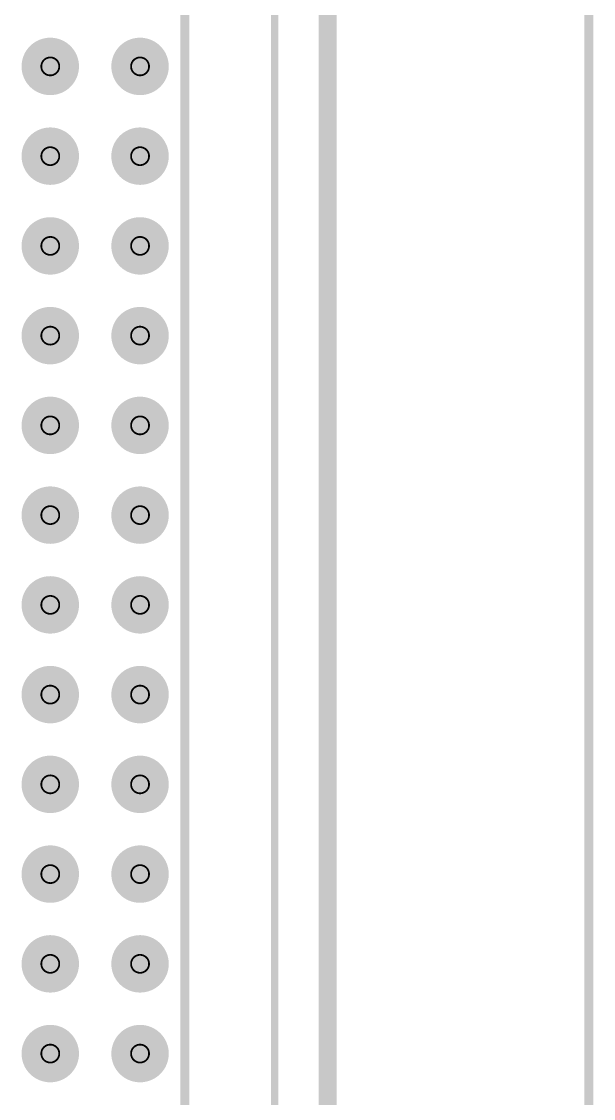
# Model space of a CAD drawing. Header units: millimetres. Extents: x 3.26 to 13.14, y 5.38 to 10.83.
# Drawn here: x 9.958 to 10.595, y 6.669 to 7.869 of the extents above; entities that cross this region are included whole.
import ezdxf

# ---------------------------------------------------------------- set-up
doc = ezdxf.new("R2010")
doc.units = ezdxf.units.MM
doc.header["$MEASUREMENT"] = 0
for name, color, linetype in [('BottomLayer', 5, 'Continuous'), ('BottomSolder', 6, 'Continuous'), ('DrillDrawing', 1, 'Continuous'), ('KeepOutLayer', 6, 'Continuous'), ('Mechanical1', 6, 'Continuous'), ('MultiLayer', 9, 'Continuous'), ('PadHoleLayer', 156, 'Continuous'), ('TopLayer', 1, 'Continuous'), ('TopOverlay', 2, 'Continuous'), ('TopSolder', 216, 'Continuous')]:
    doc.layers.add(name, color=color, linetype=linetype)

# ---------------------------------------------------------------- blocks, each defined once
blk = doc.blocks.new('CNVME96_66')
at = {"layer": 'BottomLayer', "const_width": 0.03}
for points in [[(-2.815, 0.1, 1), (-2.785, 0.1, 1)], [(-2.715, 0.1, 1), (-2.685, 0.1, 1)], [(-2.615, 0.1, 1), (-2.585, 0.1, 1)], [(-2.515, 0.1, 1), (-2.485, 0.1, 1)], [(-2.415, 0.1, 1), (-2.385, 0.1, 1)], [(-2.315, 0.1, 1), (-2.285, 0.1, 1)], [(-2.215, 0.1, 1), (-2.185, 0.1, 1)], [(-2.115, 0.1, 1), (-2.085, 0.1, 1)], [(-2.015, 0.1, 1), (-1.985, 0.1, 1)], [(-1.915, 0.1, 1), (-1.885, 0.1, 1)], [(-1.815, 0.1, 1), (-1.785, 0.1, 1)], [(-1.715, 0.1, 1), (-1.685, 0.1, 1)], [(-2.815, 0, 1), (-2.785, 0, 1)], [(-2.715, 0, 1), (-2.685, 0, 1)], [(-2.615, 0, 1), (-2.585, 0, 1)], [(-2.515, 0, 1), (-2.485, 0, 1)], [(-2.415, 0, 1), (-2.385, 0, 1)], [(-2.315, 0, 1), (-2.285, 0, 1)], [(-2.215, 0, 1), (-2.185, 0, 1)], [(-2.115, 0, 1), (-2.085, 0, 1)], [(-2.015, 0, 1), (-1.985, 0, 1)], [(-1.915, 0, 1), (-1.885, 0, 1)], [(-1.815, 0, 1), (-1.785, 0, 1)], [(-1.715, 0, 1), (-1.685, 0, 1)]]:
    blk.add_lwpolyline(points, format="xyb", close=True, dxfattribs=at)
at = {"layer": 'BottomSolder', "const_width": 0.032}
for points in [[(-2.816, 0.1, 1), (-2.784, 0.1, 1)], [(-2.716, 0.1, 1), (-2.684, 0.1, 1)], [(-2.616, 0.1, 1), (-2.584, 0.1, 1)], [(-2.516, 0.1, 1), (-2.484, 0.1, 1)], [(-2.416, 0.1, 1), (-2.384, 0.1, 1)], [(-2.316, 0.1, 1), (-2.284, 0.1, 1)], [(-2.216, 0.1, 1), (-2.184, 0.1, 1)], [(-2.116, 0.1, 1), (-2.084, 0.1, 1)], [(-2.016, 0.1, 1), (-1.984, 0.1, 1)], [(-1.916, 0.1, 1), (-1.884, 0.1, 1)], [(-1.816, 0.1, 1), (-1.784, 0.1, 1)], [(-1.716, 0.1, 1), (-1.684, 0.1, 1)], [(-2.816, 0, 1), (-2.784, 0, 1)], [(-2.716, 0, 1), (-2.684, 0, 1)], [(-2.616, 0, 1), (-2.584, 0, 1)], [(-2.516, 0, 1), (-2.484, 0, 1)], [(-2.416, 0, 1), (-2.384, 0, 1)], [(-2.316, 0, 1), (-2.284, 0, 1)], [(-2.216, 0, 1), (-2.184, 0, 1)], [(-2.116, 0, 1), (-2.084, 0, 1)], [(-2.016, 0, 1), (-1.984, 0, 1)], [(-1.916, 0, 1), (-1.884, 0, 1)], [(-1.816, 0, 1), (-1.784, 0, 1)], [(-1.716, 0, 1), (-1.684, 0, 1)]]:
    blk.add_lwpolyline(points, format="xyb", close=True, dxfattribs=at)
at = {"layer": 'MultiLayer', "const_width": 0.03}
for points in [[(-2.815, 0.1, 1), (-2.785, 0.1, 1)], [(-2.715, 0.1, 1), (-2.685, 0.1, 1)], [(-2.615, 0.1, 1), (-2.585, 0.1, 1)], [(-2.515, 0.1, 1), (-2.485, 0.1, 1)], [(-2.415, 0.1, 1), (-2.385, 0.1, 1)], [(-2.315, 0.1, 1), (-2.285, 0.1, 1)], [(-2.215, 0.1, 1), (-2.185, 0.1, 1)], [(-2.115, 0.1, 1), (-2.085, 0.1, 1)], [(-2.015, 0.1, 1), (-1.985, 0.1, 1)], [(-1.915, 0.1, 1), (-1.885, 0.1, 1)], [(-1.815, 0.1, 1), (-1.785, 0.1, 1)], [(-1.715, 0.1, 1), (-1.685, 0.1, 1)], [(-2.815, 0, 1), (-2.785, 0, 1)], [(-2.715, 0, 1), (-2.685, 0, 1)], [(-2.615, 0, 1), (-2.585, 0, 1)], [(-2.515, 0, 1), (-2.485, 0, 1)], [(-2.415, 0, 1), (-2.385, 0, 1)], [(-2.315, 0, 1), (-2.285, 0, 1)], [(-2.215, 0, 1), (-2.185, 0, 1)], [(-2.115, 0, 1), (-2.085, 0, 1)], [(-2.015, 0, 1), (-1.985, 0, 1)], [(-1.915, 0, 1), (-1.885, 0, 1)], [(-1.815, 0, 1), (-1.785, 0, 1)], [(-1.715, 0, 1), (-1.685, 0, 1)]]:
    blk.add_lwpolyline(points, format="xyb", close=True, dxfattribs=at)
at = {"layer": 'PadHoleLayer', "const_width": 0.0185}
for points in [[(-2.8093, 0.1, 1), (-2.7908, 0.1, 1)], [(-2.7092, 0.1, 1), (-2.6907, 0.1, 1)], [(-2.6092, 0.1, 1), (-2.5907, 0.1, 1)], [(-2.5093, 0.1, 1), (-2.4907, 0.1, 1)], [(-2.4093, 0.1, 1), (-2.3908, 0.1, 1)], [(-2.3093, 0.1, 1), (-2.2908, 0.1, 1)], [(-2.2092, 0.1, 1), (-2.1907, 0.1, 1)], [(-2.1092, 0.1, 1), (-2.0907, 0.1, 1)], [(-2.0093, 0.1, 1), (-1.9908, 0.1, 1)], [(-1.9092, 0.1, 1), (-1.8907, 0.1, 1)], [(-1.8093, 0.1, 1), (-1.7908, 0.1, 1)], [(-1.7092, 0.1, 1), (-1.6907, 0.1, 1)], [(-2.8093, 0, 1), (-2.7908, 0, 1)], [(-2.7092, 0, 1), (-2.6907, 0, 1)], [(-2.6092, 0, 1), (-2.5907, 0, 1)], [(-2.5093, 0, 1), (-2.4907, 0, 1)], [(-2.4093, 0, 1), (-2.3908, 0, 1)], [(-2.3093, 0, 1), (-2.2908, 0, 1)], [(-2.2092, 0, 1), (-2.1907, 0, 1)], [(-2.1092, 0, 1), (-2.0907, 0, 1)], [(-2.0093, 0, 1), (-1.9908, 0, 1)], [(-1.9092, 0, 1), (-1.8907, 0, 1)], [(-1.8093, 0, 1), (-1.7908, 0, 1)], [(-1.7092, 0, 1), (-1.6907, 0, 1)]]:
    blk.add_lwpolyline(points, format="xyb", close=True, dxfattribs=at)
at = {"layer": 'TopLayer', "const_width": 0.03}
for points in [[(-2.815, 0.1, 1), (-2.785, 0.1, 1)], [(-2.715, 0.1, 1), (-2.685, 0.1, 1)], [(-2.615, 0.1, 1), (-2.585, 0.1, 1)], [(-2.515, 0.1, 1), (-2.485, 0.1, 1)], [(-2.415, 0.1, 1), (-2.385, 0.1, 1)], [(-2.315, 0.1, 1), (-2.285, 0.1, 1)], [(-2.215, 0.1, 1), (-2.185, 0.1, 1)], [(-2.115, 0.1, 1), (-2.085, 0.1, 1)], [(-2.015, 0.1, 1), (-1.985, 0.1, 1)], [(-1.915, 0.1, 1), (-1.885, 0.1, 1)], [(-1.815, 0.1, 1), (-1.785, 0.1, 1)], [(-1.715, 0.1, 1), (-1.685, 0.1, 1)], [(-2.815, 0, 1), (-2.785, 0, 1)], [(-2.715, 0, 1), (-2.685, 0, 1)], [(-2.615, 0, 1), (-2.585, 0, 1)], [(-2.515, 0, 1), (-2.485, 0, 1)], [(-2.415, 0, 1), (-2.385, 0, 1)], [(-2.315, 0, 1), (-2.285, 0, 1)], [(-2.215, 0, 1), (-2.185, 0, 1)], [(-2.115, 0, 1), (-2.085, 0, 1)], [(-2.015, 0, 1), (-1.985, 0, 1)], [(-1.915, 0, 1), (-1.885, 0, 1)], [(-1.815, 0, 1), (-1.785, 0, 1)], [(-1.715, 0, 1), (-1.685, 0, 1)]]:
    blk.add_lwpolyline(points, format="xyb", close=True, dxfattribs=at)
at = {"layer": 'TopOverlay', "const_width": 0.01}
for points in [[(-3.15, -0.05), (0.05, -0.05)], [(-3.3, -0.5), (0.2, -0.5)]]:
    blk.add_lwpolyline(points, dxfattribs=at)
at = {"layer": 'TopSolder', "const_width": 0.032}
for points in [[(-2.816, 0.1, 1), (-2.784, 0.1, 1)], [(-2.716, 0.1, 1), (-2.684, 0.1, 1)], [(-2.616, 0.1, 1), (-2.584, 0.1, 1)], [(-2.516, 0.1, 1), (-2.484, 0.1, 1)], [(-2.416, 0.1, 1), (-2.384, 0.1, 1)], [(-2.316, 0.1, 1), (-2.284, 0.1, 1)], [(-2.216, 0.1, 1), (-2.184, 0.1, 1)], [(-2.116, 0.1, 1), (-2.084, 0.1, 1)], [(-2.016, 0.1, 1), (-1.984, 0.1, 1)], [(-1.916, 0.1, 1), (-1.884, 0.1, 1)], [(-1.816, 0.1, 1), (-1.784, 0.1, 1)], [(-1.716, 0.1, 1), (-1.684, 0.1, 1)], [(-2.816, 0, 1), (-2.784, 0, 1)], [(-2.716, 0, 1), (-2.684, 0, 1)], [(-2.616, 0, 1), (-2.584, 0, 1)], [(-2.516, 0, 1), (-2.484, 0, 1)], [(-2.416, 0, 1), (-2.384, 0, 1)], [(-2.316, 0, 1), (-2.284, 0, 1)], [(-2.216, 0, 1), (-2.184, 0, 1)], [(-2.116, 0, 1), (-2.084, 0, 1)], [(-2.016, 0, 1), (-1.984, 0, 1)], [(-1.916, 0, 1), (-1.884, 0, 1)], [(-1.816, 0, 1), (-1.784, 0, 1)], [(-1.716, 0, 1), (-1.684, 0, 1)]]:
    blk.add_lwpolyline(points, format="xyb", close=True, dxfattribs=at)

msp = doc.modelspace()

# ---------------------------------------------------------------- linework, layer by layer
at = {"layer": 'DrillDrawing'}
for points, const_width in [([(10, 7.819, 1), (9.98, 7.819, 1)], 0.002), ([(10.1, 7.819, 1), (10.08, 7.819, 1)], 0.002), ([(9.9795, 7.819, 1), (9.9805, 7.819, 1)], 0.001), ([(9.9995, 7.819, 1), (10.0005, 7.819, 1)], 0.001), ([(10.0795, 7.819, 1), (10.0805, 7.819, 1)], 0.001), ([(10.0995, 7.819, 1), (10.1005, 7.819, 1)], 0.001), ([(10, 7.719, 1), (9.98, 7.719, 1)], 0.002), ([(10.1, 7.719, 1), (10.08, 7.719, 1)], 0.002), ([(9.9795, 7.719, 1), (9.9805, 7.719, 1)], 0.001), ([(9.9995, 7.719, 1), (10.0005, 7.719, 1)], 0.001), ([(10.0795, 7.719, 1), (10.0805, 7.719, 1)], 0.001), ([(10.0995, 7.719, 1), (10.1005, 7.719, 1)], 0.001), ([(10, 7.619, 1), (9.98, 7.619, 1)], 0.002), ([(10.1, 7.619, 1), (10.08, 7.619, 1)], 0.002), ([(9.9795, 7.619, 1), (9.9805, 7.619, 1)], 0.001), ([(9.9995, 7.619, 1), (10.0005, 7.619, 1)], 0.001), ([(10.0795, 7.619, 1), (10.0805, 7.619, 1)], 0.001), ([(10.0995, 7.619, 1), (10.1005, 7.619, 1)], 0.001), ([(10, 7.519, 1), (9.98, 7.519, 1)], 0.002), ([(10.1, 7.519, 1), (10.08, 7.519, 1)], 0.002), ([(9.9795, 7.519, 1), (9.9805, 7.519, 1)], 0.001), ([(9.9995, 7.519, 1), (10.0005, 7.519, 1)], 0.001), ([(10.0795, 7.519, 1), (10.0805, 7.519, 1)], 0.001), ([(10.0995, 7.519, 1), (10.1005, 7.519, 1)], 0.001), ([(10, 7.419, 1), (9.98, 7.419, 1)], 0.002), ([(10.1, 7.419, 1), (10.08, 7.419, 1)], 0.002), ([(9.9795, 7.419, 1), (9.9805, 7.419, 1)], 0.001), ([(9.9995, 7.419, 1), (10.0005, 7.419, 1)], 0.001), ([(10.0795, 7.419, 1), (10.0805, 7.419, 1)], 0.001), ([(10.0995, 7.419, 1), (10.1005, 7.419, 1)], 0.001), ([(10, 7.319, 1), (9.98, 7.319, 1)], 0.002), ([(10.1, 7.319, 1), (10.08, 7.319, 1)], 0.002), ([(9.9795, 7.319, 1), (9.9805, 7.319, 1)], 0.001), ([(9.9995, 7.319, 1), (10.0005, 7.319, 1)], 0.001), ([(10.0795, 7.319, 1), (10.0805, 7.319, 1)], 0.001), ([(10.0995, 7.319, 1), (10.1005, 7.319, 1)], 0.001), ([(10, 7.219, 1), (9.98, 7.219, 1)], 0.002), ([(10.1, 7.219, 1), (10.08, 7.219, 1)], 0.002), ([(9.9795, 7.219, 1), (9.9805, 7.219, 1)], 0.001), ([(9.9995, 7.219, 1), (10.0005, 7.219, 1)], 0.001), ([(10.0795, 7.219, 1), (10.0805, 7.219, 1)], 0.001), ([(10.0995, 7.219, 1), (10.1005, 7.219, 1)], 0.001), ([(10, 7.119, 1), (9.98, 7.119, 1)], 0.002), ([(10.1, 7.119, 1), (10.08, 7.119, 1)], 0.002), ([(9.9795, 7.119, 1), (9.9805, 7.119, 1)], 0.001), ([(9.9995, 7.119, 1), (10.0005, 7.119, 1)], 0.001), ([(10.0795, 7.119, 1), (10.0805, 7.119, 1)], 0.001), ([(10.0995, 7.119, 1), (10.1005, 7.119, 1)], 0.001), ([(10, 7.019, 1), (9.98, 7.019, 1)], 0.002), ([(10.1, 7.019, 1), (10.08, 7.019, 1)], 0.002), ([(9.9795, 7.019, 1), (9.9805, 7.019, 1)], 0.001), ([(9.9995, 7.019, 1), (10.0005, 7.019, 1)], 0.001), ([(10.0795, 7.019, 1), (10.0805, 7.019, 1)], 0.001), ([(10.0995, 7.019, 1), (10.1005, 7.019, 1)], 0.001), ([(10, 6.919, 1), (9.98, 6.919, 1)], 0.002), ([(10.1, 6.919, 1), (10.08, 6.919, 1)], 0.002), ([(9.9795, 6.919, 1), (9.9805, 6.919, 1)], 0.001), ([(9.9995, 6.919, 1), (10.0005, 6.919, 1)], 0.001), ([(10.0795, 6.919, 1), (10.0805, 6.919, 1)], 0.001), ([(10.0995, 6.919, 1), (10.1005, 6.919, 1)], 0.001), ([(10, 6.819, 1), (9.98, 6.819, 1)], 0.002), ([(10.1, 6.819, 1), (10.08, 6.819, 1)], 0.002), ([(9.9795, 6.819, 1), (9.9805, 6.819, 1)], 0.001), ([(9.9995, 6.819, 1), (10.0005, 6.819, 1)], 0.001), ([(10.0795, 6.819, 1), (10.0805, 6.819, 1)], 0.001), ([(10.0995, 6.819, 1), (10.1005, 6.819, 1)], 0.001), ([(10, 6.719, 1), (9.98, 6.719, 1)], 0.002), ([(9.9995, 6.719, 1), (10.0005, 6.719, 1)], 0.001), ([(10.1, 6.719, 1), (10.08, 6.719, 1)], 0.002), ([(10.0795, 6.719, 1), (10.0805, 6.719, 1)], 0.001), ([(9.9795, 6.719, 1), (9.9805, 6.719, 1)], 0.001), ([(10.0995, 6.719, 1), (10.1005, 6.719, 1)], 0.001)]:
    msp.add_lwpolyline(points, format="xyb", close=True, dxfattribs=dict(at, const_width=const_width))
at = {"layer": 'KeepOutLayer', "const_width": 0.008}
msp.add_lwpolyline([(10.24, 6.319), (10.24, 9.619)], dxfattribs=at)
at = {"layer": 'Mechanical1', "const_width": 0.02}
msp.add_lwpolyline([(10.299, 6), (10.299, 9.937)], dxfattribs=at)

# ---------------------------------------------------------------- block references
at = {"rotation": 90}
msp.add_blockref('CNVME96_66', (10.09, 9.519), dxfattribs=at)

doc.saveas('drawing.dxf')
